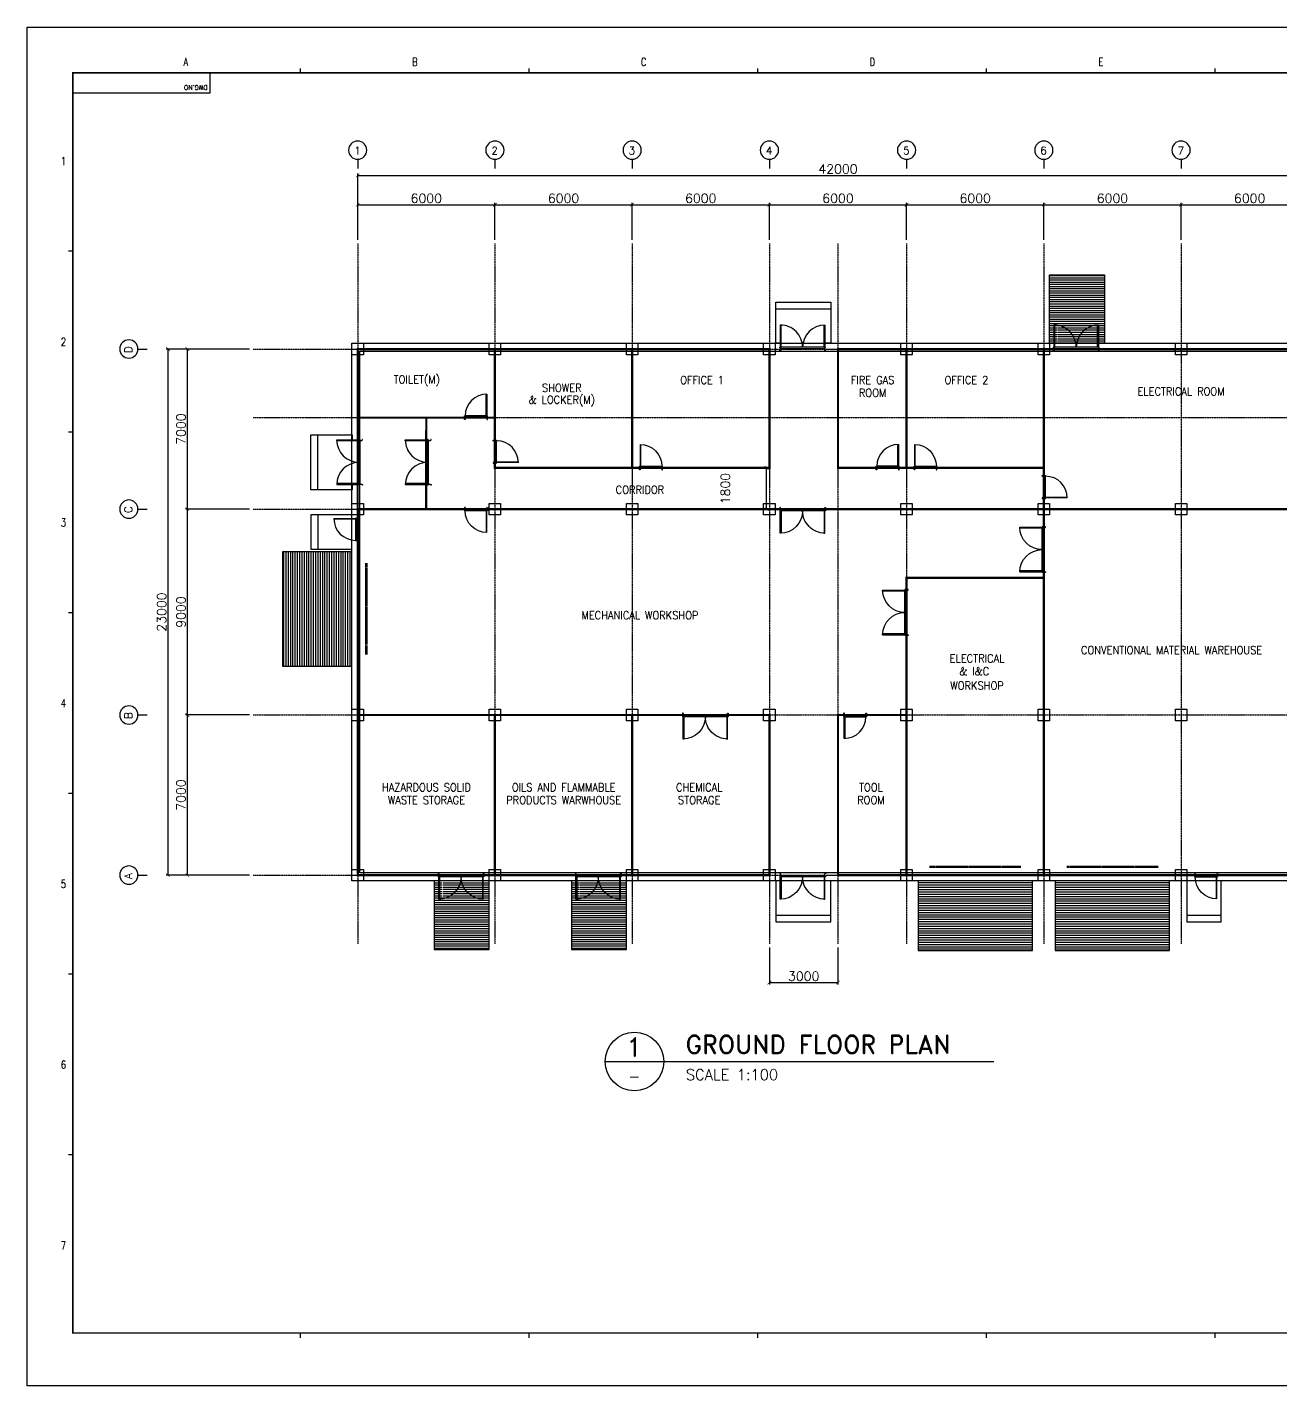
# Model space of a CAD drawing. Header units: millimetres. Extents: x -987 to 170303, y -109752 to 296645.
# Drawn here: x -987 to 53828, y 107851 to 167251 of the extents above; entities that cross this region are included whole.
import ezdxf
from ezdxf.enums import TextEntityAlignment as Align

# ---------------------------------------------------------------- set-up
doc = ezdxf.new("R2010")
doc.units = ezdxf.units.MM
for name, pattern in [('AXES', [50.8, 31.75, -6.35, 6.35, -6.35]), ('CENTER', [2, 1.25, -0.25, 0.25, -0.25]), ('HID', [2.3, 1.5, -0.8])]:
    doc.linetypes.add(name, pattern=pattern)
doc.layers.add('0 외형선', color=3, linetype='Continuous', lineweight=25)
for name, color, linetype in [('4ELE', 4, 'Continuous'), ('8FIN', 8, 'Continuous'), ('Center Line', 1, 'CENTER'), ('COL', 2, 'Continuous'), ('dim', 7, 'Continuous'), ('DOOR', 4, 'Continuous'), ('G', 3, 'Continuous'), ('hat', 8, 'Continuous'), ('stair', 4, 'Continuous'), ('SYM', 7, 'Continuous'), ('TEXT1', 7, 'Continuous'), ('TITLEBOX', 7, 'Continuous')]:
    doc.layers.add(name, color=color, linetype=linetype)
doc.styles.add('ROMAND', font='romand')
doc.styles.add('RomanS', font='romans.shx')
doc.styles.add('TBOX', font='romans.shx')
doc.dimstyles.new('HYUNDAI', dxfattribs={"dimscale": 120, "dimtxt": 3, "dimasz": 3, "dimexe": 1, "dimexo": 2, "dimgap": 1, "dimtad": 1, "dimdec": 0, "dimdsep": 46, "dimtxsty": 'RomanS', "dimcen": 0, "dimclrd": 256, "dimclre": 256, "dimclrt": 3, "dimadec": 0, "dimazin": 0, "dimtfac": 1, "dimtdec": 0, "dimtix": 1, "dimtmove": 2, "dimatfit": 3, "dimfxl": 1, "dimtvp": 1, "dimtolj": 1, "dimarcsym": 0})

# ---------------------------------------------------------------- blocks, each defined once
blk = doc.blocks.new('_ArchTick')
at = {"color": 0, "linetype": 'ByBlock', "const_width": 0.15}
blk.add_lwpolyline([(-0.5, -0.5), (0.5, 0.5)], dxfattribs=at)
blk = doc.blocks.new('*D50')
at = {"layer": 'Defpoints', "color": 0}
for p in [(5172, 153180), (8762, 153180), (8897, 130180)]:
    blk.add_point(p, dxfattribs=at)
at = {"layer": 'dim', "lineweight": -2}
for p, q in [((8602, 153180), (5092, 153180)), ((5172, 130180), (5172, 153180)), ((8737, 130180), (5092, 130180))]:
    blk.add_line(p, q, dxfattribs=at)
at = {"layer": 'dim', "lineweight": -2, "xscale": 160, "yscale": 160, "zscale": 160}
for p, rotation in [((5172, 153180), 90), ((5172, 130180), 270)]:
    blk.add_blockref('_ArchTick', p, dxfattribs=dict(at, rotation=rotation))
at = {"layer": 'dim', "color": 0, "insert": (4892, 141680), "char_height": 400, "attachment_point": 5, "rotation": 90, "style": 'RomanS', "bg_fill": 3, "box_fill_scale": 1.1, "bg_fill_color": 257, "bg_fill_transparency": 0}
blk.add_mtext('\\A1;23000', dxfattribs=at)
blk = doc.blocks.new('*D51')
at = {"layer": 'Defpoints', "color": 0}
for p in [(6017, 153180), (8897, 153180), (8897, 146180)]:
    blk.add_point(p, dxfattribs=at)
at = {"layer": 'dim', "lineweight": -2}
for p, q in [((8737, 153180), (5937, 153180)), ((6017, 146180), (6017, 153180)), ((8737, 146180), (5937, 146180))]:
    blk.add_line(p, q, dxfattribs=at)
at = {"layer": 'dim', "lineweight": -2, "xscale": 160, "yscale": 160, "zscale": 160}
for p, rotation in [((6017, 153180), 90), ((6017, 146180), 270)]:
    blk.add_blockref('_ArchTick', p, dxfattribs=dict(at, rotation=rotation))
at = {"layer": 'dim', "color": 0, "insert": (5737, 149680), "char_height": 400, "attachment_point": 5, "rotation": 90, "style": 'RomanS', "bg_fill": 3, "box_fill_scale": 1.1, "bg_fill_color": 257, "bg_fill_transparency": 0}
blk.add_mtext('\\A1;7000', dxfattribs=at)
blk = doc.blocks.new('*D52')
at = {"layer": 'Defpoints', "color": 0}
for p in [(19465, 159488), (13465, 157789), (19465, 157789)]:
    blk.add_point(p, dxfattribs=at)
at = {"layer": 'dim', "lineweight": -2}
for p, q in [((13465, 157949), (13465, 159568)), ((13465, 159488), (19465, 159488)), ((19465, 157949), (19465, 159568))]:
    blk.add_line(p, q, dxfattribs=at)
at = {"layer": 'dim', "lineweight": -2, "xscale": 160, "yscale": 160, "zscale": 160, "rotation": 180}
blk.add_blockref('_ArchTick', (13465, 159488), dxfattribs=at)
at = {"layer": 'dim', "lineweight": -2, "xscale": 160, "yscale": 160, "zscale": 160}
blk.add_blockref('_ArchTick', (19465, 159488), dxfattribs=at)
at = {"layer": 'dim', "color": 0, "insert": (16465, 159768), "char_height": 400, "attachment_point": 5, "style": 'RomanS', "bg_fill": 3, "box_fill_scale": 1.1, "bg_fill_color": 257, "bg_fill_transparency": 0}
blk.add_mtext('\\A1;6000', dxfattribs=at)
blk = doc.blocks.new('주열')
at = {"layer": 'SYM'}
blk.add_line((0, 600), (0, 0), dxfattribs=at)
blk.add_circle((0, 1200), 600, dxfattribs=at)
blk = doc.blocks.new('*D53')
at = {"layer": 'Defpoints', "color": 0}
for p in [(55465, 160767), (13465, 157789), (55465, 157789)]:
    blk.add_point(p, dxfattribs=at)
at = {"layer": 'dim', "lineweight": -2}
for p, q in [((13465, 157949), (13465, 160847)), ((13465, 160767), (55465, 160767)), ((55465, 157949), (55465, 160847))]:
    blk.add_line(p, q, dxfattribs=at)
at = {"layer": 'dim', "lineweight": -2, "xscale": 160, "yscale": 160, "zscale": 160, "rotation": 180}
blk.add_blockref('_ArchTick', (13465, 160767), dxfattribs=at)
at = {"layer": 'dim', "lineweight": -2, "xscale": 160, "yscale": 160, "zscale": 160}
blk.add_blockref('_ArchTick', (55465, 160767), dxfattribs=at)
at = {"layer": 'dim', "color": 0, "insert": (34465, 161047), "char_height": 400, "attachment_point": 5, "style": 'RomanS', "bg_fill": 3, "box_fill_scale": 1.1, "bg_fill_color": 257, "bg_fill_transparency": 0}
blk.add_mtext('\\A1;42000', dxfattribs=at)
blk = doc.blocks.new('*D54')
at = {"layer": 'Defpoints', "color": 0}
for p in [(25465, 159488), (19465, 157789), (25465, 157789)]:
    blk.add_point(p, dxfattribs=at)
at = {"layer": 'dim', "lineweight": -2}
for p, q in [((19465, 157949), (19465, 159568)), ((19465, 159488), (25465, 159488)), ((25465, 157949), (25465, 159568))]:
    blk.add_line(p, q, dxfattribs=at)
at = {"layer": 'dim', "lineweight": -2, "xscale": 160, "yscale": 160, "zscale": 160, "rotation": 180}
blk.add_blockref('_ArchTick', (19465, 159488), dxfattribs=at)
at = {"layer": 'dim', "lineweight": -2, "xscale": 160, "yscale": 160, "zscale": 160}
blk.add_blockref('_ArchTick', (25465, 159488), dxfattribs=at)
at = {"layer": 'dim', "color": 0, "insert": (22465, 159768), "char_height": 400, "attachment_point": 5, "style": 'RomanS', "bg_fill": 3, "box_fill_scale": 1.1, "bg_fill_color": 257, "bg_fill_transparency": 0}
blk.add_mtext('\\A1;6000', dxfattribs=at)
blk = doc.blocks.new('*D55')
at = {"layer": 'Defpoints', "color": 0}
for p in [(31465, 159488), (25465, 157789), (31465, 157789)]:
    blk.add_point(p, dxfattribs=at)
at = {"layer": 'dim', "lineweight": -2}
for p, q in [((25465, 157949), (25465, 159568)), ((25465, 159488), (31465, 159488)), ((31465, 157949), (31465, 159568))]:
    blk.add_line(p, q, dxfattribs=at)
at = {"layer": 'dim', "lineweight": -2, "xscale": 160, "yscale": 160, "zscale": 160, "rotation": 180}
blk.add_blockref('_ArchTick', (25465, 159488), dxfattribs=at)
at = {"layer": 'dim', "lineweight": -2, "xscale": 160, "yscale": 160, "zscale": 160}
blk.add_blockref('_ArchTick', (31465, 159488), dxfattribs=at)
at = {"layer": 'dim', "color": 0, "insert": (28465, 159768), "char_height": 400, "attachment_point": 5, "style": 'RomanS', "bg_fill": 3, "box_fill_scale": 1.1, "bg_fill_color": 257, "bg_fill_transparency": 0}
blk.add_mtext('\\A1;6000', dxfattribs=at)
blk = doc.blocks.new('*D56')
at = {"layer": 'Defpoints', "color": 0}
for p in [(37465, 159488), (31465, 157789), (37465, 157789)]:
    blk.add_point(p, dxfattribs=at)
at = {"layer": 'dim', "lineweight": -2}
for p, q in [((31465, 157949), (31465, 159568)), ((31465, 159488), (37465, 159488)), ((37465, 157949), (37465, 159568))]:
    blk.add_line(p, q, dxfattribs=at)
at = {"layer": 'dim', "lineweight": -2, "xscale": 160, "yscale": 160, "zscale": 160, "rotation": 180}
blk.add_blockref('_ArchTick', (31465, 159488), dxfattribs=at)
at = {"layer": 'dim', "lineweight": -2, "xscale": 160, "yscale": 160, "zscale": 160}
blk.add_blockref('_ArchTick', (37465, 159488), dxfattribs=at)
at = {"layer": 'dim', "color": 0, "insert": (34465, 159768), "char_height": 400, "attachment_point": 5, "style": 'RomanS', "bg_fill": 3, "box_fill_scale": 1.1, "bg_fill_color": 257, "bg_fill_transparency": 0}
blk.add_mtext('\\A1;6000', dxfattribs=at)
blk = doc.blocks.new('*D57')
at = {"layer": 'Defpoints', "color": 0}
for p in [(43465, 159488), (37465, 157789), (43465, 157789)]:
    blk.add_point(p, dxfattribs=at)
at = {"layer": 'dim', "lineweight": -2}
for p, q in [((37465, 157949), (37465, 159568)), ((37465, 159488), (43465, 159488)), ((43465, 157949), (43465, 159568))]:
    blk.add_line(p, q, dxfattribs=at)
at = {"layer": 'dim', "lineweight": -2, "xscale": 160, "yscale": 160, "zscale": 160, "rotation": 180}
blk.add_blockref('_ArchTick', (37465, 159488), dxfattribs=at)
at = {"layer": 'dim', "lineweight": -2, "xscale": 160, "yscale": 160, "zscale": 160}
blk.add_blockref('_ArchTick', (43465, 159488), dxfattribs=at)
at = {"layer": 'dim', "color": 0, "insert": (40465, 159768), "char_height": 400, "attachment_point": 5, "style": 'RomanS', "bg_fill": 3, "box_fill_scale": 1.1, "bg_fill_color": 257, "bg_fill_transparency": 0}
blk.add_mtext('\\A1;6000', dxfattribs=at)
blk = doc.blocks.new('*D58')
at = {"layer": 'Defpoints', "color": 0}
for p in [(49465, 159488), (43465, 157789), (49465, 157789)]:
    blk.add_point(p, dxfattribs=at)
at = {"layer": 'dim', "lineweight": -2}
for p, q in [((43465, 157949), (43465, 159568)), ((43465, 159488), (49465, 159488)), ((49465, 157949), (49465, 159568))]:
    blk.add_line(p, q, dxfattribs=at)
at = {"layer": 'dim', "lineweight": -2, "xscale": 160, "yscale": 160, "zscale": 160, "rotation": 180}
blk.add_blockref('_ArchTick', (43465, 159488), dxfattribs=at)
at = {"layer": 'dim', "lineweight": -2, "xscale": 160, "yscale": 160, "zscale": 160}
blk.add_blockref('_ArchTick', (49465, 159488), dxfattribs=at)
at = {"layer": 'dim', "color": 0, "insert": (46465, 159768), "char_height": 400, "attachment_point": 5, "style": 'RomanS', "bg_fill": 3, "box_fill_scale": 1.1, "bg_fill_color": 257, "bg_fill_transparency": 0}
blk.add_mtext('\\A1;6000', dxfattribs=at)
blk = doc.blocks.new('*D59')
at = {"layer": 'Defpoints', "color": 0}
for p in [(55465, 159488), (49465, 157789), (55465, 157789)]:
    blk.add_point(p, dxfattribs=at)
at = {"layer": 'dim', "lineweight": -2}
for p, q in [((49465, 157949), (49465, 159568)), ((49465, 159488), (55465, 159488)), ((55465, 157949), (55465, 159568))]:
    blk.add_line(p, q, dxfattribs=at)
at = {"layer": 'dim', "lineweight": -2, "xscale": 160, "yscale": 160, "zscale": 160, "rotation": 180}
blk.add_blockref('_ArchTick', (49465, 159488), dxfattribs=at)
at = {"layer": 'dim', "lineweight": -2, "xscale": 160, "yscale": 160, "zscale": 160}
blk.add_blockref('_ArchTick', (55465, 159488), dxfattribs=at)
at = {"layer": 'dim', "color": 0, "insert": (52465, 159768), "char_height": 400, "attachment_point": 5, "style": 'RomanS', "bg_fill": 3, "box_fill_scale": 1.1, "bg_fill_color": 257, "bg_fill_transparency": 0}
blk.add_mtext('\\A1;6000', dxfattribs=at)
blk = doc.blocks.new('*D60')
at = {"layer": 'Defpoints', "color": 0}
for p in [(6017, 146180), (8897, 146180), (8897, 137180)]:
    blk.add_point(p, dxfattribs=at)
at = {"layer": 'dim', "lineweight": -2}
for p, q in [((8737, 146180), (5937, 146180)), ((6017, 137180), (6017, 146180)), ((8737, 137180), (5937, 137180))]:
    blk.add_line(p, q, dxfattribs=at)
at = {"layer": 'dim', "lineweight": -2, "xscale": 160, "yscale": 160, "zscale": 160}
for p, rotation in [((6017, 146180), 90), ((6017, 137180), 270)]:
    blk.add_blockref('_ArchTick', p, dxfattribs=dict(at, rotation=rotation))
at = {"layer": 'dim', "color": 0, "insert": (5737, 141680), "char_height": 400, "attachment_point": 5, "rotation": 90, "style": 'RomanS', "bg_fill": 3, "box_fill_scale": 1.1, "bg_fill_color": 257, "bg_fill_transparency": 0}
blk.add_mtext('\\A1;9000', dxfattribs=at)
blk = doc.blocks.new('*D75')
at = {"layer": 'Defpoints', "color": 0}
for p in [(6017, 137180), (8897, 137180), (8897, 130180)]:
    blk.add_point(p, dxfattribs=at)
at = {"layer": 'dim', "lineweight": -2}
for p, q in [((8737, 137180), (5937, 137180)), ((6017, 130180), (6017, 137180)), ((8737, 130180), (5937, 130180))]:
    blk.add_line(p, q, dxfattribs=at)
at = {"layer": 'dim', "lineweight": -2, "xscale": 160, "yscale": 160, "zscale": 160}
for p, rotation in [((6017, 137180), 90), ((6017, 130180), 270)]:
    blk.add_blockref('_ArchTick', p, dxfattribs=dict(at, rotation=rotation))
at = {"layer": 'dim', "color": 0, "insert": (5737, 133680), "char_height": 400, "attachment_point": 5, "rotation": 90, "style": 'RomanS', "bg_fill": 3, "box_fill_scale": 1.1, "bg_fill_color": 257, "bg_fill_transparency": 0}
blk.add_mtext('\\A1;7000', dxfattribs=at)
blk = doc.blocks.new('*D76')
at = {"layer": 'Defpoints', "color": 0}
for p in [(31465, 127180), (34465, 127180), (34465, 125481)]:
    blk.add_point(p, dxfattribs=at)
at = {"layer": 'dim', "lineweight": -2}
for p, q in [((31465, 127020), (31465, 125401)), ((34465, 127020), (34465, 125401)), ((31465, 125481), (34465, 125481))]:
    blk.add_line(p, q, dxfattribs=at)
at = {"layer": 'dim', "lineweight": -2, "xscale": 160, "yscale": 160, "zscale": 160, "rotation": 180}
blk.add_blockref('_ArchTick', (31465, 125481), dxfattribs=at)
at = {"layer": 'dim', "lineweight": -2, "xscale": 160, "yscale": 160, "zscale": 160}
blk.add_blockref('_ArchTick', (34465, 125481), dxfattribs=at)
at = {"layer": 'dim', "color": 0, "insert": (32965, 125761), "char_height": 400, "attachment_point": 5, "style": 'RomanS', "bg_fill": 3, "box_fill_scale": 1.1, "bg_fill_color": 257, "bg_fill_transparency": 0}
blk.add_mtext('\\A1;3000', dxfattribs=at)
blk = doc.blocks.new('D2000')
at = {"color": 8}
for p, q in [((-45, -45), (-45, -1955)), ((0, -1935), (0, -65))]:
    blk.add_line(p, q, dxfattribs=at)
for points in [[(-25, 0), (0, 0), (0, -25), (-45, -25), (-45, -45), (-105, -45), (-150, -25), (-150, 0), (-130, 0)], [(975, -25), (0, -25), (0, -65), (975, -65), (975, -25)], [(-25, -2000), (0, -2000), (0, -1975), (-45, -1975), (-45, -1955), (-105, -1955), (-150, -1975), (-150, -2000), (-130, -2000)], [(975, -1975), (0, -1975), (0, -1935), (975, -1935), (975, -1975)]]:
    blk.add_lwpolyline(points)
at = {"ltscale": 0.2}
for centre, start, end in [((0, -25), 270, 0), ((0, -1975), 0, 90)]:
    blk.add_arc(centre, 975, start, end, dxfattribs=at)
blk = doc.blocks.new('SD1')
at = {"color": 8}
for p, q in [((-55, 200), (-975, 200)), ((-955, 155), (-45, 155))]:
    blk.add_line(p, q, dxfattribs=at)
for points in [[(-25, 1150), (-25, 200), (-55, 200), (-55, 1150)], [(-1000, 180), (-1000, 200), (-975, 200), (-975, 155), (-955, 155), (-955, 95), (-975, 50), (-1000, 50), (-1000, 70)], [(0, 180), (0, 200), (-25, 200), (-25, 155), (-45, 155), (-45, 95), (-25, 50), (0, 50), (0, 70)]]:
    blk.add_lwpolyline(points)
blk.add_arc((-25, 200), 950, 90, 180)
blk = doc.blocks.new('*D128')
at = {"layer": 'Defpoints', "color": 0}
for p in [(28465, 147980), (31345, 147980), (28465, 146180)]:
    blk.add_point(p, dxfattribs=at)
at = {"layer": 'dim', "lineweight": -2}
for p, q in [((28625, 147980), (31425, 147980)), ((31345, 146180), (31345, 147980)), ((28625, 146180), (31425, 146180))]:
    blk.add_line(p, q, dxfattribs=at)
at = {"layer": 'dim', "lineweight": -2, "xscale": 160, "yscale": 160, "zscale": 160}
for p, rotation in [((31345, 147980), 90), ((31345, 146180), 270)]:
    blk.add_blockref('_ArchTick', p, dxfattribs=dict(at, rotation=rotation))
at = {"layer": 'dim', "color": 0, "insert": (29540, 147080), "char_height": 400, "attachment_point": 5, "rotation": 90, "style": 'RomanS', "bg_fill": 3, "box_fill_scale": 1.1, "bg_fill_color": 257, "bg_fill_transparency": 0}
blk.add_mtext('\\A1;1800', dxfattribs=at)

msp = doc.modelspace()

# ---------------------------------------------------------------- hatches: boundary and pattern name
at = {"layer": '8FIN'}
h = msp.add_hatch(dxfattribs=at)
h.set_pattern_fill('ANSI31', color=256, scale=30, angle=45)
h.set_pattern_definition([(360, (20343.85, 185825.96), (4e-14, 95.25), [])])
h.paths.add_polyline_path([(46115.2, 156429.8), (46115.2, 153429.8), (45815.2, 153429.8), (44903.9, 153429.8, 0.3546044), (44095.2, 154134.3), (44095.2, 154134.8), (44065.2, 154134.8), (44065.2, 153429.8), (43715.2, 153429.8), (43715.2, 156429.8)])
h.paths.add_polyline_path([(44903.9, 153429.8), (44095.2, 153429.8), (44095.2, 154134.3, -0.3546044)])
h.paths.add_polyline_path([(44960.1, 154629.5), (44960.1, 155364.1), (45230.1, 155364.1), (45230.1, 154629.5)], flags=24)
h = msp.add_hatch(dxfattribs=at)
h.set_pattern_fill('ANSI31', color=256, scale=30, angle=315)
h.set_pattern_definition([(360, (-6556.15, 162325.96), (4e-14, 95.25), [])])
h.paths.add_polyline_path([(19215.2, 126929.8), (19215.2, 129929.8), (18915.2, 129929.8), (18003.9, 129929.8, -0.3546044), (17195.2, 129225.3), (17195.2, 129224.8), (17165.2, 129224.8), (17165.2, 129929.8), (16815.2, 129929.8), (16815.2, 126929.8)])
h.paths.add_polyline_path([(18003.9, 129929.8), (17195.2, 129929.8), (17195.2, 129225.3, 0.3546044)])
h.paths.add_polyline_path([(18060.1, 128730.1), (18060.1, 127995.5), (18330.1, 127995.5), (18330.1, 128730.1)], flags=24)
h = msp.add_hatch(dxfattribs=at)
h.set_pattern_fill('ANSI31', color=256, scale=30, angle=315)
h.set_pattern_definition([(360, (-556.15, 162325.96), (4e-14, 95.25), [])])
h.paths.add_polyline_path([(25215.2, 126929.8), (25215.2, 129929.8), (24915.2, 129929.8), (24003.9, 129929.8, -0.3546044), (23195.2, 129225.3), (23195.2, 129224.8), (23165.2, 129224.8), (23165.2, 129929.8), (22815.2, 129929.8), (22815.2, 126929.8)])
h.paths.add_polyline_path([(24003.9, 129929.8), (23195.2, 129929.8), (23195.2, 129225.3, 0.3546044)])
h.paths.add_polyline_path([(24060.1, 128730.1), (24060.1, 127995.5), (24330.1, 127995.5), (24330.1, 128730.1)], flags=24)
at = {"layer": 'hat'}
h = msp.add_hatch(dxfattribs=at)
h.set_pattern_fill('_USER', color=256, scale=100, angle=270, style=0, pattern_type=0)
h.set_pattern_definition([(270, (-33765.11, 180028.13), (100, -2e-14), [])])
h.paths.add_polyline_path([(10175.2, 139318.7), (13215.2, 139318.7), (13215.2, 144318.7), (10175.2, 144318.7)])
h = msp.add_hatch(dxfattribs=at)
h.set_pattern_fill('_USER', color=256, scale=100, style=0, pattern_type=0)
h.set_pattern_definition([(0, (2255.75, 82949.51), (0, 100), [])])
h.paths.add_polyline_path([(42965.2, 126889.8), (42965.2, 129929.8), (37965.2, 129929.8), (37965.2, 126889.8)])
h = msp.add_hatch(dxfattribs=at)
h.set_pattern_fill('_USER', color=256, scale=100, style=0, pattern_type=0)
h.set_pattern_definition([(0, (8255.75, 82949.51), (0, 100), [])])
h.paths.add_polyline_path([(48965.2, 126889.8), (48965.2, 129929.8), (43965.2, 129929.8), (43965.2, 126889.8)])

# ---------------------------------------------------------------- linework, layer by layer
msp.add_lwpolyline([(24283.1, 122026.4), (41283.1, 122026.4)])
msp.add_circle((25563.1, 122026.4), 1280)
at = {"layer": '0 외형선', "linetype": 'Continuous'}
for points in [[(13215.2, 153429.8), (55715.2, 153429.8), (55715.2, 129929.8), (13215.2, 129929.8)], [(13565.2, 153079.8), (55365.2, 153079.8), (55365.2, 130279.8), (13565.2, 130279.8)]]:
    msp.add_lwpolyline(points, close=True, dxfattribs=at)
at = {"layer": '0 외형선', "linetype": 'Continuous', "const_width": 100}
for points in [[(13465.2, 153179.8), (19465.2, 153179.8), (19465.2, 150179.8), (13465.2, 150179.8)], [(19465.2, 153179.8), (25465.2, 153179.8), (25465.2, 147979.8), (19465.2, 147979.8)], [(25465.2, 153179.8), (31465.2, 153179.8), (31465.2, 147979.8), (25465.2, 147979.8)], [(34465.2, 153179.8), (37465.2, 153179.8), (37465.2, 147979.8), (34465.2, 147979.8)], [(37465.2, 153179.8), (43465.2, 153179.8), (43465.2, 147979.8), (37465.2, 147979.8)], [(43465.2, 153179.8), (55465.2, 153179.8), (55465.2, 146179.8), (43465.2, 146179.8)], [(13466.8, 150179.8), (16465.2, 150179.8), (16463.5, 146179.8), (13463.5, 146179.8)], [(43465.2, 146179.8), (55465.2, 146179.8), (55465.2, 130179.8), (43465.2, 130179.8)], [(37465.2, 143179.8), (43465.2, 143179.8), (43465.2, 130179.8), (37465.2, 130179.8)], [(13465.2, 137179.8), (19465.2, 137179.8), (19465.2, 130179.8), (13465.2, 130179.8)], [(19465.2, 137179.8), (25465.2, 137179.8), (25465.2, 130179.8), (19465.2, 130179.8)], [(25465.2, 137179.8), (31465.2, 137179.8), (31465.2, 130179.8), (25465.2, 130179.8)], [(34465.2, 137179.8), (37465.2, 137179.8), (37465.2, 130179.8), (34465.2, 130179.8)]]:
    msp.add_lwpolyline(points, close=True, dxfattribs=at)
msp.add_lwpolyline([(31465.2, 137179.8), (13465.2, 137179.8), (13465.2, 146179.8), (43465.2, 146179.8), (43465.2, 143179.8), (37465.2, 143179.8), (37465.2, 137179.8), (34465.2, 137179.8)], dxfattribs=at)
at = {"layer": '4ELE'}
for p, q in [((31749.6, 154929.8), (34149.6, 154929.8)), ((11718.1, 147029), (11718.1, 149429)), ((11715.2, 145929.8), (11715.2, 144429.8)), ((31749.6, 128429.8), (34149.6, 128429.8)), ((49715.2, 128429.8), (51215.2, 128429.8))]:
    msp.add_line(p, q, dxfattribs=at)
for points in [[(31974.6, 153429.8), (31749.6, 153429.8), (31749.6, 155229.8), (34149.6, 155229.8), (34149.6, 153429.8), (33924.6, 153429.8)], [(13218.1, 147254), (13218.1, 147029), (11418.1, 147029), (11418.1, 149429), (13218.1, 149429), (13218.1, 149204)], [(13215.2, 145929.8), (11415.2, 145929.8), (11415.2, 144429.8), (13215.2, 144429.8)], [(31974.6, 129929.8), (31749.6, 129929.8), (31749.6, 128129.8), (34149.6, 128129.8), (34149.6, 129929.8), (33924.6, 129929.8)], [(49715.2, 129929.8), (49715.2, 128129.8), (51215.2, 128129.8), (51215.2, 129929.8)]]:
    msp.add_lwpolyline(points, dxfattribs=at)
at = {"layer": 'Center Line', "linetype": 'AXES'}
for p, q in [((13465.2, 157789.4), (13465.2, 127179.8)), ((8896.6, 153179.8), (58882.2, 153179.8))]:
    msp.add_line(p, q, dxfattribs=at)
at = {"layer": 'COL'}
for points in [[(13215.2, 152929.8), (13215.2, 153429.8), (13715.2, 153429.8), (13715.2, 152929.8)], [(19215.2, 152929.8), (19215.2, 153429.8), (19715.2, 153429.8), (19715.2, 152929.8)], [(25215.2, 152929.8), (25215.2, 153429.8), (25715.2, 153429.8), (25715.2, 152929.8)], [(31215.2, 152929.8), (31215.2, 153429.8), (31715.2, 153429.8), (31715.2, 152929.8)], [(37215.2, 152929.8), (37215.2, 153429.8), (37715.2, 153429.8), (37715.2, 152929.8)], [(43215.2, 152929.8), (43215.2, 153429.8), (43715.2, 153429.8), (43715.2, 152929.8)], [(49215.2, 152929.8), (49215.2, 153429.8), (49715.2, 153429.8), (49715.2, 152929.8)], [(13215.2, 145929.8), (13215.2, 146429.8), (13715.2, 146429.8), (13715.2, 145929.8)], [(19215.2, 145929.8), (19215.2, 146429.8), (19715.2, 146429.8), (19715.2, 145929.8)], [(25215.2, 145929.8), (25215.2, 146429.8), (25715.2, 146429.8), (25715.2, 145929.8)], [(31215.2, 145929.8), (31215.2, 146429.8), (31715.2, 146429.8), (31715.2, 145929.8)], [(37215.2, 145929.8), (37215.2, 146429.8), (37715.2, 146429.8), (37715.2, 145929.8)], [(43215.2, 145929.8), (43215.2, 146429.8), (43715.2, 146429.8), (43715.2, 145929.8)], [(49215.2, 145929.8), (49215.2, 146429.8), (49715.2, 146429.8), (49715.2, 145929.8)], [(13215.2, 136929.8), (13215.2, 137429.8), (13715.2, 137429.8), (13715.2, 136929.8)], [(19215.2, 136929.8), (19215.2, 137429.8), (19715.2, 137429.8), (19715.2, 136929.8)], [(25215.2, 136929.8), (25215.2, 137429.8), (25715.2, 137429.8), (25715.2, 136929.8)], [(31215.2, 136929.8), (31215.2, 137429.8), (31715.2, 137429.8), (31715.2, 136929.8)], [(37215.2, 136929.8), (37215.2, 137429.8), (37715.2, 137429.8), (37715.2, 136929.8)], [(43215.2, 136929.8), (43215.2, 137429.8), (43715.2, 137429.8), (43715.2, 136929.8)], [(49215.2, 136929.8), (49215.2, 137429.8), (49715.2, 137429.8), (49715.2, 136929.8)], [(13215.2, 129929.8), (13215.2, 130429.8), (13715.2, 130429.8), (13715.2, 129929.8)], [(19215.2, 129929.8), (19215.2, 130429.8), (19715.2, 130429.8), (19715.2, 129929.8)], [(25215.2, 129929.8), (25215.2, 130429.8), (25715.2, 130429.8), (25715.2, 129929.8)], [(31215.2, 129929.8), (31215.2, 130429.8), (31715.2, 130429.8), (31715.2, 129929.8)], [(37215.2, 129929.8), (37215.2, 130429.8), (37715.2, 130429.8), (37715.2, 129929.8)], [(43215.2, 129929.8), (43215.2, 130429.8), (43715.2, 130429.8), (43715.2, 129929.8)], [(49215.2, 129929.8), (49215.2, 130429.8), (49715.2, 130429.8), (49715.2, 129929.8)]]:
    msp.add_lwpolyline(points, close=True, dxfattribs=at)
at = {"layer": 'DOOR', "linetype": 'HID'}
for p, q in [((13811.2, 143818.7), (13811.2, 139818.7)), ((13861.1, 143818.7), (13861.1, 139818.7)), ((38465.2, 130575.7), (42465.2, 130575.7)), ((38465.2, 130525.8), (42465.2, 130525.8)), ((44465.2, 130575.7), (48465.2, 130575.7)), ((44465.2, 130525.8), (48465.2, 130525.8))]:
    msp.add_line(p, q, dxfattribs=at)
at = {"layer": 'stair'}
for points in [[(43715.2, 153429.8), (43715.2, 153429.8), (43715.2, 156429.8), (46115.2, 156429.8), (46115.2, 153429.8), (43715.2, 153429.8)], [(13215.2, 144318.7), (10175.2, 144318.7), (10175.2, 139318.7), (13215.2, 139318.7)], [(16815.2, 129929.8), (16815.2, 129929.8), (16815.2, 126929.8), (19215.2, 126929.8), (19215.2, 129929.8), (16815.2, 129929.8)], [(22815.2, 129929.8), (22815.2, 129929.8), (22815.2, 126929.8), (25215.2, 126929.8), (25215.2, 129929.8), (22815.2, 129929.8)], [(37965.2, 129929.8), (37965.2, 126889.8), (42965.2, 126889.8), (42965.2, 129929.8)], [(43965.2, 129929.8), (43965.2, 126889.8), (48965.2, 126889.8), (48965.2, 129929.8)]]:
    msp.add_lwpolyline(points, dxfattribs=at)
at = {"layer": 'TITLEBOX', "color": 4, "linetype": 'Continuous'}
for p, q in [((10963.2, 165251.2), (10963.2, 165451.2)), ((10963.2, 165251.2), (10963.2, 165451.2)), ((20963.2, 165251.2), (20963.2, 165451.2)), ((20963.2, 165251.2), (20963.2, 165451.2)), ((30963.2, 165251.2), (30963.2, 165451.2)), ((30963.2, 165251.2), (30963.2, 165451.2)), ((40963.2, 165251.2), (40963.2, 165451.2)), ((40963.2, 165251.2), (40963.2, 165451.2)), ((50963.2, 165251.2), (50963.2, 165451.2)), ((50963.2, 165251.2), (50963.2, 165451.2)), ((1013.2, 157451.2), (813.2, 157451.2)), ((1013.2, 149551.2), (813.2, 149551.2)), ((1013.2, 141651.2), (813.2, 141651.2)), ((1013.2, 133751.2), (813.2, 133751.2)), ((1013.2, 125851.2), (813.2, 125851.2)), ((1013.2, 117951.2), (813.2, 117951.2)), ((10963.2, 109951), (10963.2, 110151)), ((10963.2, 109951), (10963.2, 110151)), ((20963.2, 109951), (20963.2, 110151)), ((20963.2, 109951), (20963.2, 110151)), ((30963.2, 109951), (30963.2, 110151)), ((30963.2, 109951), (30963.2, 110151)), ((40963.2, 109951), (40963.2, 110151)), ((40963.2, 109951), (40963.2, 110151)), ((50963.2, 109951), (50963.2, 110151)), ((50963.2, 109951), (50963.2, 110151))]:
    msp.add_line(p, q, dxfattribs=at)
at = {"layer": 'TITLEBOX', "color": 7}
msp.add_lwpolyline([(-986.8, 167251.2), (83113.2, 167251.2), (83113.2, 107851.2), (-986.8, 107851.2)], close=True, dxfattribs=at)
at = {"layer": 'TITLEBOX', "color": 4, "const_width": 70}
msp.add_lwpolyline([(1013.2, 165251.2), (81039.2, 165251.2), (81039.2, 110159.7), (1013.2, 110159.7)], close=True, dxfattribs=at)
at = {"layer": 'TITLEBOX'}
msp.add_lwpolyline([(1013.2, 164385.2), (7013.2, 164385.2), (7013.2, 165251.2)], dxfattribs=at)

# ---------------------------------------------------------------- block references
at = {"layer": 'DOOR'}
for name, p, rotation in [('D2000', (31918.6, 153254.8), 90.00000000000024), ('D2000', (43882.9, 153254.8), 90.0000000000002), ('D2000', (13523.1, 147229), 180.0000000000002), ('D2000', (16521.5, 147229), 180.0000000000002), ('SD1', (19340.2, 148193.7), 270.0000000000002), ('SD1', (43340.2, 146643.7), 270.0000000000002), ('SD1', (13575.6, 145789.2), 90.00000000000024), ('SD1', (34711, 137304.8), 180)]:
    msp.add_blockref(name, p, dxfattribs=dict(at, rotation=rotation))
for p in [(19138.8, 150054.8), (37138.8, 147854.8)]:
    msp.add_blockref('SD1', p, dxfattribs=at)
at = {"layer": 'DOOR', "xscale": -1}
for p in [(25791.5, 147854.8), (37791.5, 147854.8)]:
    msp.add_blockref('SD1', p, dxfattribs=at)
for name, p, rotation in [('SD1', (19138.8, 146304.8), 180), ('D2000', (31918.6, 146104.8), 89.99999999999977), ('D2000', (43390.2, 145411.4), 359.9999999999997), ('D2000', (37390.2, 142661.4), 359.9999999999997), ('D2000', (27666.3, 137104.8), 89.99999999999977), ('D2000', (16982.9, 130104.8), 89.9999999999998), ('D2000', (22982.9, 130104.8), 89.99999999999982), ('D2000', (31918.6, 130104.8), 89.99999999999977), ('SD1', (51060, 130290.3), 179.9999999999998)]:
    msp.add_blockref(name, p, dxfattribs=dict(at, rotation=rotation))
at = {"layer": 'SYM', "xscale": -0.6666666666666666, "yscale": 0.6666666666666666, "zscale": 0.6666666666666666}
for p, rotation in [((13465.2, 161074.2), 359.9999999999999), ((4258.9, 153179.8), 89.99999999999972), ((4258.9, 146179.8), 89.9999999999997), ((4258.9, 137179.8), 89.9999999999997), ((4258.9, 130179.8), 89.9999999999997)]:
    msp.add_blockref('주열', p, dxfattribs=dict(at, rotation=rotation))

# ---------------------------------------------------------------- texts
at = {"layer": 'G', "color": 3, "style": 'RomanS', "width": 0.9}
for s, p in [('TOILET(M)', (16051.3, 151823.8)), ('SHOWER', (22390.3, 151481)), ('OFFICE 1', (28521.7, 151823.8)), ('FIRE GAS', (35978.2, 151823.8)), ('OFFICE 2', (40079.2, 151823.8)), ('ELECTRICAL ROOM', (49465.2, 151327.2)), ('& LOCKER(M)', (22390.3, 150939.7)), ('ROOM', (35978.2, 151264.6)), ('CORRIDOR', (25806.6, 147026.8)), ('MECHANICAL WORKSHOP', (25805.8, 141539.8)), ('CONVENTIONAL MATERIAL WAREHOUSE', (49051.3, 140015.4)), ('ELECTRICAL', (40545.3, 139653.8)), ('& I&C', (40423.6, 139094.6)), ('WORKSHOP', (40545.3, 138465)), ('HAZARDOUS SOLID', (16471.7, 134017.1)), ('OILS AND FLAMMABLE', (22471.7, 134017.1)), ('CHEMICAL', (28397.5, 134017.1)), ('TOOL', (35905.7, 134017.1)), ('WASTE STORAGE', (16471.7, 133457.9)), ('PRODUCTS WARWHOUSE', (22471.7, 133457.9)), ('STORAGE', (28397.5, 133457.9)), ('ROOM', (35905.7, 133457.9))]:
    msp.add_text(s, height=350, dxfattribs=at).set_placement(p, align=Align.MIDDLE)
at = {"layer": 'SYM', "style": 'ROMAND'}
for s, p in [('1', (13309.6, 161690)), ('2', (19309.6, 161690)), ('3', (25309.6, 161690)), ('4', (31309.6, 161690)), ('5', (37309.6, 161690)), ('6', (43309.6, 161690)), ('7', (49309.6, 161690))]:
    msp.add_text(s, height=336.4, dxfattribs=at).set_placement(p)
for s, p in [('D', (3603, 153003.9)), ('C', (3603, 146003.9)), ('B', (3603, 137003.9)), ('A', (3603, 130003.9))]:
    msp.add_text(s, height=336.4, rotation=90, dxfattribs=at).set_placement(p)
at = {"layer": 'TEXT1', "color": 3, "style": 'ROMAND'}
msp.add_text('1', height=800, dxfattribs=at).set_placement((25563.1, 122666.4), align=Align.MIDDLE_CENTER)
for s, height, p in [('GROUND FLOOR PLAN', 800, (27803.1, 122376.3)), ('SCALE 1:100', 468, (27814.4, 121220.6))]:
    msp.add_text(s, height=height, dxfattribs=at).set_placement(p)
at = {"layer": 'TEXT1', "style": 'RomanS'}
msp.add_text('-', height=480, dxfattribs=at).set_placement((25563.1, 121386.4), align=Align.MIDDLE_CENTER)
at = {"layer": 'TITLEBOX', "color": 4, "linetype": 'Continuous', "style": 'TBOX', "width": 0.75}
for s, p in [('A', (5850.2, 165557.7)), ('B', (15850.2, 165557.7)), ('C', (25850.2, 165557.7)), ('D', (35850.2, 165557.7)), ('E', (45850.2, 165557.7)), ('1', (487.3, 161217.9)), ('2', (487.3, 153317.9)), ('3', (487.3, 145417.9)), ('4', (487.3, 137517.9)), ('5', (487.3, 129617.9)), ('6', (487.3, 121717.9)), ('7', (487.3, 113817.9))]:
    msp.add_text(s, height=350, dxfattribs=at).set_placement(p)
at = {"layer": 'TITLEBOX', "style": 'ROMAND'}
msp.add_text('DWG.NO', height=200, rotation=180, dxfattribs=at).set_placement((6897.7, 164711))

# ---------------------------------------------------------------- next in the draw order: dimensions: what is measured, and where the dimension line sits
at = {"layer": 'dim'}
dim = msp.add_linear_dim(base=(19465.2, 159487.8), p1=(13465.2, 157789.4), p2=(19465.2, 157789.4), dimstyle='HYUNDAI', override={"dimscale": 80, "dimtxt": 5, "dimasz": 2, "dimpost": '\\X', "dimblk1": 'ArchTick', "dimblk2": 'ArchTick', "dimsah": 1, "dimclrt": 0, "dimtfill": 1}, dxfattribs=at)
dim.commit()
dim.dimension.update_dxf_attribs({"geometry": '*D52', "text_midpoint": (16465.2, 159767.8)})
dim = msp.add_linear_dim(base=(5171.9, 153179.8), p1=(8896.6, 130179.8), p2=(8762.2, 153179.8), angle=90, dimstyle='HYUNDAI', override={"dimscale": 80, "dimtxt": 5, "dimasz": 2, "dimpost": '\\X', "dimblk1": 'ArchTick', "dimblk2": 'ArchTick', "dimsah": 1, "dimclrt": 0, "dimtfill": 1}, dxfattribs=at)
dim.commit()
dim.dimension.update_dxf_attribs({"geometry": '*D50', "text_midpoint": (4891.9, 141679.8)})

# ---------------------------------------------------------------- next in the draw order: linework, layer by layer
at = {"layer": 'Center Line', "linetype": 'AXES'}
msp.add_line((8896.6, 130179.8), (58882.2, 130179.8), dxfattribs=at)

# ---------------------------------------------------------------- next in the draw order: dimensions: what is measured, and where the dimension line sits
at = {"layer": 'dim'}
dim = msp.add_linear_dim(base=(55465.2, 160767.3), p1=(13465.2, 157789.4), p2=(55465.2, 157789.4), dimstyle='HYUNDAI', override={"dimscale": 80, "dimtxt": 5, "dimasz": 2, "dimpost": '\\X', "dimblk1": 'ArchTick', "dimblk2": 'ArchTick', "dimsah": 1, "dimclrt": 0, "dimtfill": 1}, dxfattribs=at)
dim.commit()
dim.dimension.update_dxf_attribs({"geometry": '*D53', "text_midpoint": (34465.2, 161047.3)})
dim = msp.add_linear_dim(base=(6016.6, 153179.8), p1=(8896.6, 146179.8), p2=(8896.6, 153179.8), angle=90, dimstyle='HYUNDAI', override={"dimscale": 80, "dimtxt": 5, "dimasz": 2, "dimpost": '\\X', "dimblk1": 'ArchTick', "dimblk2": 'ArchTick', "dimsah": 1, "dimclrt": 0, "dimtfill": 1}, dxfattribs=at)
dim.commit()
dim.dimension.update_dxf_attribs({"geometry": '*D51', "text_midpoint": (5736.6, 149679.8)})

# ---------------------------------------------------------------- next in the draw order: linework, layer by layer
at = {"layer": 'Center Line', "linetype": 'AXES'}
msp.add_line((8896.6, 150179.8), (58882.2, 150179.8), dxfattribs=at)

# ---------------------------------------------------------------- next in the draw order: block references
at = {"layer": 'SYM', "xscale": -0.6666666666666666, "yscale": 0.6666666666666666, "zscale": 0.6666666666666666, "rotation": 359.9999999999999}
for p in [(19465.2, 161074.2), (25465.2, 161074.2), (31465.2, 161074.2), (37465.2, 161074.2), (43465.2, 161074.2), (49465.2, 161074.2)]:
    msp.add_blockref('주열', p, dxfattribs=at)

# ---------------------------------------------------------------- next in the draw order: dimensions: what is measured, and where the dimension line sits
at = {"layer": 'dim'}
dim = msp.add_linear_dim(base=(25465.2, 159487.8), p1=(19465.2, 157789.4), p2=(25465.2, 157789.4), dimstyle='HYUNDAI', override={"dimscale": 80, "dimtxt": 5, "dimasz": 2, "dimpost": '\\X', "dimblk1": 'ArchTick', "dimblk2": 'ArchTick', "dimsah": 1, "dimclrt": 0, "dimtfill": 1}, dxfattribs=at)
dim.commit()
dim.dimension.update_dxf_attribs({"geometry": '*D54', "text_midpoint": (22465.2, 159767.8)})
dim = msp.add_linear_dim(base=(6016.6, 146179.8), p1=(8896.6, 137179.8), p2=(8896.6, 146179.8), angle=90, dimstyle='HYUNDAI', override={"dimscale": 80, "dimtxt": 5, "dimasz": 2, "dimpost": '\\X', "dimblk1": 'ArchTick', "dimblk2": 'ArchTick', "dimsah": 1, "dimclrt": 0, "dimtfill": 1}, dxfattribs=at)
dim.commit()
dim.dimension.update_dxf_attribs({"geometry": '*D60', "text_midpoint": (5736.6, 141679.8)})

# ---------------------------------------------------------------- next in the draw order: linework, layer by layer
at = {"layer": 'Center Line', "linetype": 'AXES'}
for p, q in [((19465.2, 157789.4), (19465.2, 127179.8)), ((8896.6, 146179.8), (58882.2, 146179.8)), ((8896.6, 137179.8), (58882.2, 137179.8))]:
    msp.add_line(p, q, dxfattribs=at)

# ---------------------------------------------------------------- next in the draw order: dimensions: what is measured, and where the dimension line sits
at = {"layer": 'dim'}
dim = msp.add_linear_dim(base=(31465.2, 159487.8), p1=(25465.2, 157789.4), p2=(31465.2, 157789.4), dimstyle='HYUNDAI', override={"dimscale": 80, "dimtxt": 5, "dimasz": 2, "dimpost": '\\X', "dimblk1": 'ArchTick', "dimblk2": 'ArchTick', "dimsah": 1, "dimclrt": 0, "dimtfill": 1}, dxfattribs=at)
dim.commit()
dim.dimension.update_dxf_attribs({"geometry": '*D55', "text_midpoint": (28465.2, 159767.8)})

# ---------------------------------------------------------------- next in the draw order: linework, layer by layer
at = {"layer": 'Center Line', "linetype": 'AXES'}
msp.add_line((25465.2, 157789.4), (25465.2, 127179.8), dxfattribs=at)

# ---------------------------------------------------------------- next in the draw order: dimensions: what is measured, and where the dimension line sits
at = {"layer": 'dim'}
dim = msp.add_linear_dim(base=(37465.2, 159487.8), p1=(31465.2, 157789.4), p2=(37465.2, 157789.4), dimstyle='HYUNDAI', override={"dimscale": 80, "dimtxt": 5, "dimasz": 2, "dimpost": '\\X', "dimblk1": 'ArchTick', "dimblk2": 'ArchTick', "dimsah": 1, "dimclrt": 0, "dimtfill": 1}, dxfattribs=at)
dim.commit()
dim.dimension.update_dxf_attribs({"geometry": '*D56', "text_midpoint": (34465.2, 159767.8)})
dim = msp.add_linear_dim(base=(6016.6, 137179.8), p1=(8896.6, 130179.8), p2=(8896.6, 137179.8), angle=90, dimstyle='HYUNDAI', override={"dimscale": 80, "dimtxt": 5, "dimasz": 2, "dimpost": '\\X', "dimblk1": 'ArchTick', "dimblk2": 'ArchTick', "dimsah": 1, "dimclrt": 0, "dimtfill": 1}, dxfattribs=at)
dim.commit()
dim.dimension.update_dxf_attribs({"geometry": '*D75', "text_midpoint": (5736.6, 133679.8)})

# ---------------------------------------------------------------- next in the draw order: linework, layer by layer
at = {"layer": 'Center Line', "linetype": 'AXES'}
for p, q in [((31465.2, 157789.4), (31465.2, 127179.8)), ((34465.2, 157789.4), (34465.2, 127179.8))]:
    msp.add_line(p, q, dxfattribs=at)

# ---------------------------------------------------------------- next in the draw order: dimensions: what is measured, and where the dimension line sits
at = {"layer": 'dim'}
dim = msp.add_linear_dim(base=(43465.2, 159487.8), p1=(37465.2, 157789.4), p2=(43465.2, 157789.4), dimstyle='HYUNDAI', override={"dimscale": 80, "dimtxt": 5, "dimasz": 2, "dimpost": '\\X', "dimblk1": 'ArchTick', "dimblk2": 'ArchTick', "dimsah": 1, "dimclrt": 0, "dimtfill": 1}, dxfattribs=at)
dim.commit()
dim.dimension.update_dxf_attribs({"geometry": '*D57', "text_midpoint": (40465.2, 159767.8)})

# ---------------------------------------------------------------- next in the draw order: linework, layer by layer
at = {"layer": 'Center Line', "linetype": 'AXES'}
msp.add_line((37465.2, 157789.4), (37465.2, 127179.8), dxfattribs=at)

# ---------------------------------------------------------------- next in the draw order: dimensions: what is measured, and where the dimension line sits
at = {"layer": 'dim'}
for base, p1, p2, picture, middle in [((49465.2, 159487.8), (43465.2, 157789.4), (49465.2, 157789.4), '*D58', (46465.2, 159767.8)), ((34465.2, 125481.4), (31465.2, 127179.8), (34465.2, 127179.8), '*D76', (32965.2, 125761.4))]:
    dim = msp.add_linear_dim(base=base, p1=p1, p2=p2, dimstyle='HYUNDAI', override={"dimscale": 80, "dimtxt": 5, "dimasz": 2, "dimpost": '\\X', "dimblk1": 'ArchTick', "dimblk2": 'ArchTick', "dimsah": 1, "dimclrt": 0, "dimtfill": 1}, dxfattribs=at)
    dim.commit()
    dim.dimension.update_dxf_attribs({"geometry": picture, "text_midpoint": middle})
dim = msp.add_linear_dim(base=(31345.2, 147979.8), p1=(28465.2, 146179.8), p2=(28465.2, 147979.8), angle=90, dimstyle='HYUNDAI', override={"dimscale": 80, "dimtxt": 5, "dimasz": 2, "dimpost": '\\X', "dimblk1": 'ArchTick', "dimblk2": 'ArchTick', "dimsah": 1, "dimclrt": 0, "dimtfill": 1}, dxfattribs=at)
dim.commit()
dim.dimension.update_dxf_attribs({"geometry": '*D128', "text_midpoint": (29539.8, 147079.8), "dimtype": 160})

# ---------------------------------------------------------------- next in the draw order: linework, layer by layer
at = {"layer": 'Center Line', "linetype": 'AXES'}
msp.add_line((43465.2, 157789.4), (43465.2, 127179.8), dxfattribs=at)

# ---------------------------------------------------------------- next in the draw order: dimensions: what is measured, and where the dimension line sits
at = {"layer": 'dim'}
dim = msp.add_linear_dim(base=(55465.2, 159487.8), p1=(49465.2, 157789.4), p2=(55465.2, 157789.4), dimstyle='HYUNDAI', override={"dimscale": 80, "dimtxt": 5, "dimasz": 2, "dimpost": '\\X', "dimblk1": 'ArchTick', "dimblk2": 'ArchTick', "dimsah": 1, "dimclrt": 0, "dimtfill": 1}, dxfattribs=at)
dim.commit()
dim.dimension.update_dxf_attribs({"geometry": '*D59', "text_midpoint": (52465.2, 159767.8)})

# ---------------------------------------------------------------- next in the draw order: linework, layer by layer
at = {"layer": 'Center Line', "linetype": 'AXES'}
msp.add_line((49465.2, 157789.4), (49465.2, 127179.8), dxfattribs=at)

doc.saveas('drawing.dxf')
